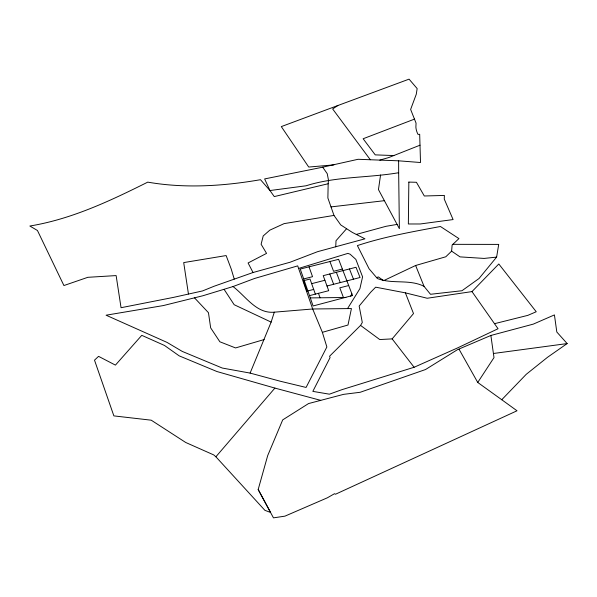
<?xml version="1.0" encoding="UTF-8"?>
<svg xmlns="http://www.w3.org/2000/svg" width="597" height="597" viewBox="0 0 597 597"><rect width="100%" height="100%" fill="white"/><g stroke="black" fill="none" stroke-linecap="round" stroke-linejoin="round"><path stroke-width="0.9" d="M328.171 183.742L327.872 197.995L333.984 215.42L340.745 224.927L352.334 232.412L364.954 238.822L317.641 251.658L290.008 262.262L253.038 272.516L213.987 286.284L202.525 290.94L173.526 297.381L121.049 307.709L116.131 275.583L87.826 277.314L63.916 285.545L37.447 230.502L29.85 226.017C71.573 219.181 110.214 200.868 147.743 182.137C184.943 188.622 223.457 186.137 260.501 179.697L269.956 190.54L274.277 196.585L328.171 183.742L328.469 180.048L327.231 173.667L322.701 167.19L264.635 178.921L269.956 190.54L306.022 185.794C335.992 176.272 367.871 178.04 398.662 172.72L398.624 160.817L358.066 159.287L322.701 167.19M335.745 246.882L336.014 240.718L346.588 228.711M376.64 277.635L378.334 276.911L383.602 280.665L415.624 265.486L445.802 256.777L451.616 251.143L452.123 245.046L458.929 238.599L440.429 226.502C412.542 231.74 384.356 236.658 357.387 245.591L369.08 268.784L377.394 278.523C392.251 284.441 409.438 278.896 424.034 286.329L430.497 294.284L461.966 290.732L479.033 278.5L496.614 257.106L498.719 244.404L452.869 244.337M380.565 174.996L378.453 189.577L399.378 228.658L398.662 172.72M501.756 399.729L517.017 410.781L335.499 494.234L334.521 493.704L327.38 497.794L284.956 516.144L273.463 517.86L258.18 489.51L267.695 455.593L282.702 419.892L308.545 403.565L343.581 394.356L360.185 392.281L425.512 369.536L457.548 349.641L490.876 335.462L533.3 324.119L554.426 314.917L556.814 332.022L567.15 343.573L547.591 357.237L526.233 374.319L501.756 399.729L477.742 382.461L459.093 349.32M250.106 373.088L271.135 322.104L274.307 312.179L312.679 308.985L351.432 308.552L347.984 325.029L322.365 332.328L312.679 308.985L297.709 265.874L254.568 278.471L233.009 286.56L202.935 295.739L163.347 305.567L106.079 315.201L167.056 342.409L182.272 351.424L222.271 368.043L250.106 373.088L280.344 381.252L306.089 387.446L326.865 346.976L322.365 332.328M350.708 296.231L351.849 293.776M471.988 291.597L498.047 328.738L457.69 347.864L414.117 367.267L341.865 389.692L329.38 394.184L312.835 391.371L330.074 357.596L329.566 356.237L360.566 325.417L362.297 322.477L359.163 306.045L370.73 292.187L375.662 287.179L405.385 292.858L427.198 298.254L471.988 291.597L498.801 263.986L536.233 311.746L527.86 315.358L494.503 323.686M347.551 308.597L359.901 288.649L362.588 276.851L355.849 259.382L350.096 254.203L347.879 253.389L298.612 268.441M477.742 382.461L493.995 357.603L490.876 335.462M360.566 325.417L379.744 339.544L392.147 338.887L413.512 313.567L405.385 292.858M258.18 489.51L270.575 512.465L264.881 510.316L215.883 456.78L274.911 388.087L320.731 400.363M398.624 160.817L420.512 162.518L419.684 134.288L418.042 134.407L417.751 133.87A36.805 25.208 1.8 0 1 415.885 127.176L416.049 123.109L410.632 109.43L416.273 94.244L417.154 88.58L409.072 79.14L337.85 105.527L332.656 108.96L370.319 159.75M420.004 145.19L388.714 157.571L379.796 160.108M414.594 119.079L363.14 138.75L375.229 154.869L393.863 155.563M337.85 105.527L281.306 126.601L308.724 167.048L333.895 164.884M264.165 339.551L235.561 347.939L219.86 341.775L210.659 327.85L208.457 312.694L194.458 297.784M356.29 234.42L385.931 226.323L397.117 224.405M313.686 289.418L307.015 291.135L303.395 280.724L310.015 279.03L315.35 294.127M326.992 286L360.058 277.501L356.013 267.277L323.216 275.657L328.708 290.687L309.5 295.634M348.693 285.538L339.797 287.829L343.432 297.507M303.694 278.941L312.537 276.68L309.03 266.829M342.372 269.068L333.589 271.307L329.917 261.523M311.649 283.665L324.895 280.269M333.984 215.42L284.105 223.629L269.784 230.173L263.21 235.942L261.113 244.263L266.56 253.382L248.091 262.971L253.038 272.516M493.376 353.499L567.15 343.573M330.992 206.905L384.483 200.674M496.614 257.106L484.085 258.426L460.011 256.882L451.616 251.143M310.298 297.91L345.879 297.478M274.307 312.179C256.337 313.918 245.77 296.164 233.009 286.56M274.911 388.087L216.942 371.535L179.175 355.849L164.511 345.469L141.765 335.335L115.415 365.118L98.557 356.349L94.505 360.163L113.87 415.893L151.235 420.191L185.704 442.474L213.741 454.914L215.883 456.78M271.135 322.104L234.158 304.709L224.136 289.426M392.147 338.887L414.117 367.267M415.624 265.486L424.034 286.329M349.476 268.948L353.469 279.195M336.365 272.299L340.253 282.59M329.798 273.978L333.626 284.291M318.47 293.328L320.059 297.791M234.233 279.053L231.196 268.941L226.129 255.561L183.704 262.59L188.443 293.993M408.841 182.092L408.355 223.979L420.213 223.979L453.093 219.569L444.258 199.092L444.392 195.435L424.303 195.988L416.437 182.286L408.841 182.092M352.528 295.53L313.104 305.97L300.254 269.06L338.626 259.314L352.528 295.53"/></g></svg>
